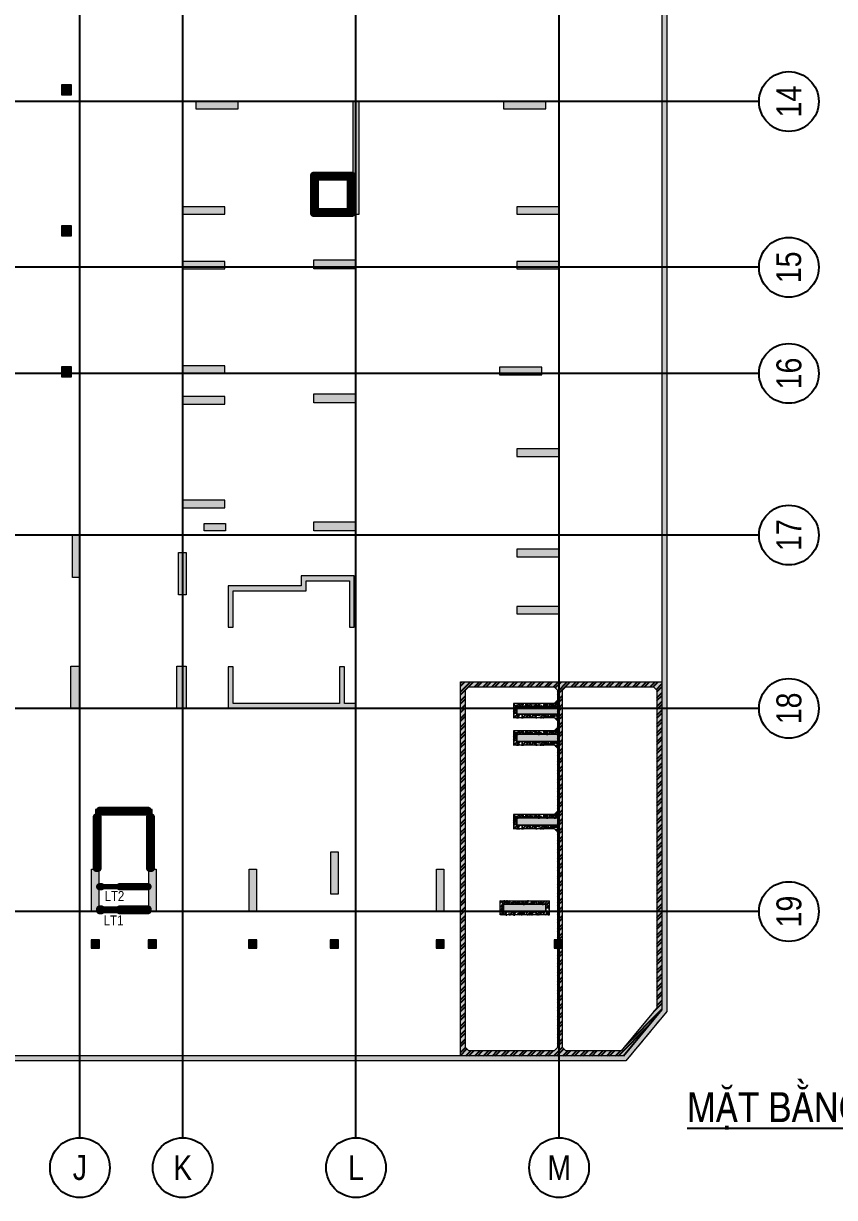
# Model space of a CAD drawing. Header units: millimetres. Extents: x -25197 to 555828, y -17247 to 174153.
# Drawn here: x 67250 to 116155, y -17247 to 53556 of the extents above; entities that cross this region are included whole.
import ezdxf
from ezdxf.enums import TextEntityAlignment as Align

# ---------------------------------------------------------------- set-up
doc = ezdxf.new("R2010")
doc.units = ezdxf.units.MM
doc.header["$LTSCALE"] = 250
doc.linetypes.add('CHG_XX_Cot_Ham 2$0$MB_Luoi truc$0$HTT Hidden 21', pattern=[3, 2, -1])
doc.linetypes.add('CHG_XX_Luoi truc$0$MB_Luoi truc$0$Center101', pattern=[13, 10, -1, 1, -1])
for name, color, linetype in [('CHG_XX_Cot_Ham 2$0$mb_cot tang 1-3$0$Concrete Line', 6, 'Continuous'), ('CHG_XX_Luoi truc$0$Grid', 34, 'Continuous'), ('CHG_XX_Luoi truc$0$Grid Line', 8, 'CHG_XX_Luoi truc$0$MB_Luoi truc$0$Center101'), ('MB Ham 2$0$Opening Text', 3, 'Continuous'), ('TEXT', 21, 'Continuous')]:
    doc.layers.add(name, color=color, linetype=linetype)
for name, color, linetype, lineweight, plot in [('CHG_XX_Cot_Ham 2$0$NS-Column-H2', 90, 'Continuous', 13, False), ('CHG_XX_Cot_Ham 2$0$NS-Column-H2 @ 1 VP1', 90, 'Continuous', 13, False), ('CHG_XX_Cot_Ham 2$0$NS-Column-H2 @ 1 VP2', 90, 'Continuous', 13, False), ('CHG_XX_Cot_Ham 2$0$NS-Column-H2 @ 1 VP3', 90, 'Continuous', 13, False), ('CHG_XX_Cot_Ham 2$0$NS-Column-H2 @ 1 VPModel', 90, 'Continuous', 13, False), ('CHG_XX_Cot_Ham 2$0$NS-Column-H2 @ 150', 90, 'Continuous', 13, False)]:
    doc.layers.add(name, color=color, linetype=linetype, lineweight=lineweight, plot=plot)
for name, color, linetype, lineweight in [('CHG_XX_Cot_Ham 2$0$NS-DuongBao', 3, 'Continuous', 18), ('CHG_XX_Cot_Ham 2$0$NS-Hatch', 8, 'Continuous', 25), ('CHG_XX_Cot_Ham 2$0$NS-Pier-H2', 150, 'Continuous', 13), ('CHG_XX_Cot_Ham 2$0$NS-Pier-H2 @ 1 VP1', 150, 'Continuous', 13), ('CHG_XX_Cot_Ham 2$0$NS-Pier-H2 @ 1 VP2', 150, 'Continuous', 13), ('CHG_XX_Cot_Ham 2$0$NS-Pier-H2 @ 1 VP3', 150, 'Continuous', 13), ('CHG_XX_Cot_Ham 2$0$NS-Pier-H2 @ 1 VPModel', 150, 'Continuous', 13), ('CHG_XX_Cot_Ham 2$0$NS-Pier-H2 @ 150', 150, 'Continuous', 13), ('CTHEP', 2, 'Continuous', 50), ('MB Ham 2$0$Wall Line', 4, 'Continuous', 70)]:
    doc.layers.add(name, color=color, linetype=linetype, lineweight=lineweight)
doc.styles.add('CHG_XX_Luoi truc$0$MB_Luoi truc$0$Grid A-F$0$VNI-HelveCB', font='VHELVCB_0.TTF')
doc.styles.add('TTP-HelCon', font='VHELVCN_0.TTF')
pattern_1 = [(50, (-2213769.43, 588216.8), (358.63009, -31.376067), [37.5, -412.5]), (355, (-2213769.43, 588216.8), (-69.375667, 376.096067), [30, -330]), (100.451444, (-2213739.55, 588214.2), (289.254423, 344.719995), [31.870096, -350.571056]), (46.1842, (-2213769.43, 588316.8), (533.620665, -82.75964), [56.25, -618.75]), (96.635635, (-2213724.97, 588309.9), (467.33097, 487.0593), [47.80517, -525.85688]), (351.184164, (-2213769.43, 588316.8), (467.33097, 487.0593), [45, -495]), (21, (-2213719.43, 588291.8), (298.453526, -201.309445), [37.5, -412.5]), (326, (-2213719.43, 588291.8), (121.657666, 362.57502), [30, -330]), (71.451445, (-2213694.56, 588275.03), (420.11119, 161.265576), [31.870095, -350.571056]), (37.5, (-2213769.43, 588216.81), (6.079928, 166.446927), [0, -326, 0, -335, 0, -331.25]), (7.5, (-2213769.43, 588216.81), (131.534769, 197.205856), [0, -191, 0, -318.5, 0, -126.25]), (327.5, (-2213880.93, 588216.81), (266.911218, -11.277436), [0, -125, 0, -390, 0, -517.5]), (317.5, (-2213930.93, 588216.8), (291.593085, 50.052491), [0, -162.5, 0, -259, 0, -367.5])]
pattern_2 = [(45, (-2213769.43, 588216.8), (-265.16504, 265.16504), []), (45, (-2213592.66, 588216.8), (-265.16504, 265.16504), [])]

# ---------------------------------------------------------------- blocks, each defined once
blk = doc.blocks.new('*U2317')
at = {"layer": 'CHG_XX_Cot_Ham 2$0$NS-Column-H2 @ 1 VP1'}
h = blk.add_hatch(color=256, dxfattribs=at)
h.dxf.hatch_style = 1
h.paths.add_polyline_path([(-300, -300), (-300, 300), (300, 300), (300, -300)])
at = {"layer": 'CHG_XX_Cot_Ham 2$0$NS-Column-H2 @ 1 VP2'}
h = blk.add_hatch(color=256, dxfattribs=at)
h.dxf.hatch_style = 1
h.paths.add_polyline_path([(-300, -300), (-300, 300), (300, 300), (300, -300)])
at = {"layer": 'CHG_XX_Cot_Ham 2$0$NS-Column-H2 @ 1 VP3'}
h = blk.add_hatch(color=256, dxfattribs=at)
h.dxf.hatch_style = 1
h.paths.add_polyline_path([(-300, -300), (-300, 300), (300, 300), (300, -300)])
at = {"layer": 'CHG_XX_Cot_Ham 2$0$NS-Column-H2 @ 1 VPModel'}
h = blk.add_hatch(color=256, dxfattribs=at)
h.dxf.hatch_style = 1
h.paths.add_polyline_path([(-300, -300), (-300, 300), (300, 300), (300, -300)])
at = {"layer": 'CHG_XX_Cot_Ham 2$0$NS-Column-H2 @ 150'}
h = blk.add_hatch(color=256, dxfattribs=at)
h.dxf.hatch_style = 1
h.paths.add_polyline_path([(-300, -300), (-300, 300), (300, 300), (300, -300)])
blk = doc.blocks.new('CHG_XX_Cot_Ham 2$0$HoBoi_C600x600')
at = {"layer": 'CHG_XX_Cot_Ham 2$0$NS-Column-H2'}
blk.add_lwpolyline([(300, -300), (300, 300), (-300, 300), (-300, -300)], close=True, dxfattribs=at)
blk.add_blockref('*U2317', (0, 0), dxfattribs=at)
blk = doc.blocks.new('*U2316')
at = {"layer": 'CHG_XX_Cot_Ham 2$0$NS-Pier-H2 @ 1 VP1'}
h = blk.add_hatch(color=256, dxfattribs=at)
h.dxf.hatch_style = 1
h.paths.add_polyline_path([(450, 0), (0, 0), (0, -2550), (450, -2550)])
at = {"layer": 'CHG_XX_Cot_Ham 2$0$NS-Pier-H2 @ 1 VP2'}
h = blk.add_hatch(color=256, dxfattribs=at)
h.dxf.hatch_style = 1
h.paths.add_polyline_path([(450, 0), (0, 0), (0, -2550), (450, -2550)])
at = {"layer": 'CHG_XX_Cot_Ham 2$0$NS-Pier-H2 @ 1 VP3'}
h = blk.add_hatch(color=256, dxfattribs=at)
h.dxf.hatch_style = 1
h.paths.add_polyline_path([(450, 0), (0, 0), (0, -2550), (450, -2550)])
at = {"layer": 'CHG_XX_Cot_Ham 2$0$NS-Pier-H2 @ 1 VPModel'}
h = blk.add_hatch(color=256, dxfattribs=at)
h.dxf.hatch_style = 1
h.paths.add_polyline_path([(450, 0), (0, 0), (0, -2550), (450, -2550)])
at = {"layer": 'CHG_XX_Cot_Ham 2$0$NS-Pier-H2 @ 150'}
h = blk.add_hatch(color=256, dxfattribs=at)
h.dxf.hatch_style = 1
h.paths.add_polyline_path([(450, 0), (0, 0), (0, -2550), (450, -2550)])
blk = doc.blocks.new('CHG_XX_Cot_Ham 2$0$Block A_C450x2250')
at = {"layer": 'CHG_XX_Cot_Ham 2$0$NS-Pier-H2'}
blk.add_lwpolyline([(450, -2550), (0, -2550), (0, 0), (450, 0)], close=True, dxfattribs=at)
blk.add_blockref('*U2316', (0, 0), dxfattribs=at)
blk = doc.blocks.new('CHG_XX_Cot_Ham 2$0$300x6800')
at = {"layer": 'CHG_XX_Cot_Ham 2$0$NS-Pier-H2'}
h = blk.add_hatch(color=256, dxfattribs=at)
h.dxf.hatch_style = 1
h.paths.add_polyline_path([(300, 0), (-100, 0), (-100, -6800), (300, -6800)])
blk.add_lwpolyline([(300, 0), (-100, 0), (-100, -6800), (300, -6800)], close=True, dxfattribs=at)
blk = doc.blocks.new('*U2318')
at = {"layer": 'CHG_XX_Cot_Ham 2$0$NS-Column-H2 @ 1 VP1'}
h = blk.add_hatch(color=256, dxfattribs=at)
h.dxf.hatch_style = 1
h.paths.add_polyline_path([(-250, -250), (-250, 250), (250, 250), (250, -250)])
at = {"layer": 'CHG_XX_Cot_Ham 2$0$NS-Column-H2 @ 1 VP2'}
h = blk.add_hatch(color=256, dxfattribs=at)
h.dxf.hatch_style = 1
h.paths.add_polyline_path([(-250, -250), (-250, 250), (250, 250), (250, -250)])
at = {"layer": 'CHG_XX_Cot_Ham 2$0$NS-Column-H2 @ 1 VP3'}
h = blk.add_hatch(color=256, dxfattribs=at)
h.dxf.hatch_style = 1
h.paths.add_polyline_path([(-250, -250), (-250, 250), (250, 250), (250, -250)])
at = {"layer": 'CHG_XX_Cot_Ham 2$0$NS-Column-H2 @ 1 VPModel'}
h = blk.add_hatch(color=256, dxfattribs=at)
h.dxf.hatch_style = 1
h.paths.add_polyline_path([(-250, -250), (-250, 250), (250, 250), (250, -250)])
at = {"layer": 'CHG_XX_Cot_Ham 2$0$NS-Column-H2 @ 150'}
h = blk.add_hatch(color=256, dxfattribs=at)
h.dxf.hatch_style = 1
h.paths.add_polyline_path([(-250, -250), (-250, 250), (250, 250), (250, -250)])
blk = doc.blocks.new('CHG_XX_Cot_Ham 2$0$500x500')
at = {"layer": 'CHG_XX_Cot_Ham 2$0$NS-Column-H2'}
blk.add_lwpolyline([(250, -250), (250, 250), (-250, 250), (-250, -250)], close=True, dxfattribs=at)
blk.add_blockref('*U2318', (0, 0), dxfattribs=at)
blk = doc.blocks.new('*U2319')
at = {"layer": 'CHG_XX_Cot_Ham 2$0$NS-Pier-H2 @ 1 VP1'}
h = blk.add_hatch(color=256, dxfattribs=at)
h.dxf.hatch_style = 1
h.paths.add_polyline_path([(550, 0), (0, 0), (0, -2550), (550, -2550)])
at = {"layer": 'CHG_XX_Cot_Ham 2$0$NS-Pier-H2 @ 1 VP2'}
h = blk.add_hatch(color=256, dxfattribs=at)
h.dxf.hatch_style = 1
h.paths.add_polyline_path([(550, 0), (0, 0), (0, -2550), (550, -2550)])
at = {"layer": 'CHG_XX_Cot_Ham 2$0$NS-Pier-H2 @ 1 VP3'}
h = blk.add_hatch(color=256, dxfattribs=at)
h.dxf.hatch_style = 1
h.paths.add_polyline_path([(550, 0), (0, 0), (0, -2550), (550, -2550)])
at = {"layer": 'CHG_XX_Cot_Ham 2$0$NS-Pier-H2 @ 1 VPModel'}
h = blk.add_hatch(color=256, dxfattribs=at)
h.dxf.hatch_style = 1
h.paths.add_polyline_path([(550, 0), (0, 0), (0, -2550), (550, -2550)])
at = {"layer": 'CHG_XX_Cot_Ham 2$0$NS-Pier-H2 @ 150'}
h = blk.add_hatch(color=256, dxfattribs=at)
h.dxf.hatch_style = 1
h.paths.add_polyline_path([(550, 0), (0, 0), (0, -2550), (550, -2550)])
blk = doc.blocks.new('CHG_XX_Cot_Ham 2$0$550x2550')
at = {"layer": 'CHG_XX_Cot_Ham 2$0$NS-Pier-H2'}
blk.add_lwpolyline([(550, -2550), (0, -2550), (0, 0), (550, 0)], close=True, dxfattribs=at)
blk.add_blockref('*U2319', (0, 0), dxfattribs=at)
blk = doc.blocks.new('*U2169')
at = {"layer": 'CHG_XX_Luoi truc$0$Grid', "lineweight": -2}
blk.add_line((0, -3), (0, 0), dxfattribs=at)
blk.add_circle((0, -9), 6, dxfattribs=at)
at = {"layer": 'CHG_XX_Luoi truc$0$Grid Line'}
blk.add_line((0, 0), (0, 608), dxfattribs=at)
at = {"layer": 'CHG_XX_Luoi truc$0$Grid', "lineweight": -2, "style": 'CHG_XX_Luoi truc$0$MB_Luoi truc$0$Grid A-F$0$VNI-HelveCB'}
for tag, p in [('GRIDSUB', (0, 617)), ('GRID', (0, -9))]:
    blk.add_attdef(tag, text='', height=5, dxfattribs=at).set_placement(p, align=Align.MIDDLE)
blk = doc.blocks.new('*U2171')
at = {"layer": 'CHG_XX_Luoi truc$0$Grid', "lineweight": -2}
blk.add_line((0, -3), (0, 0), dxfattribs=at)
blk.add_circle((0, -9), 6, dxfattribs=at)
at = {"layer": 'CHG_XX_Luoi truc$0$Grid Line'}
blk.add_line((0, 0), (0, 438), dxfattribs=at)
at = {"layer": 'CHG_XX_Luoi truc$0$Grid', "lineweight": -2, "style": 'CHG_XX_Luoi truc$0$MB_Luoi truc$0$Grid A-F$0$VNI-HelveCB'}
for tag, p in [('GRIDSUB', (0, 447)), ('GRID', (0, -9))]:
    blk.add_attdef(tag, text='', height=5, dxfattribs=at).set_placement(p, align=Align.MIDDLE)
blk = doc.blocks.new('CHG_XX_Luoi truc')
at = {"layer": 'CHG_XX_Luoi truc$0$Grid'}
ref = blk.add_blockref('*U2169', (70650, -12747), dxfattribs=dict(at, xscale=300, yscale=300, zscale=300))
ref.add_attrib('GRID', 'J', dxfattribs={"lineweight": -2, "height": 1500, "style": 'CHG_XX_Luoi truc$0$MB_Luoi truc$0$Grid A-F$0$VNI-HelveCB'}).set_placement((70650, -15447), align=Align.MIDDLE)
ref = blk.add_blockref('*U2169', (76850, -12747), dxfattribs=dict(at, xscale=300, yscale=300, zscale=300))
ref.add_attrib('GRID', 'K', dxfattribs={"lineweight": -2, "height": 1500, "style": 'CHG_XX_Luoi truc$0$MB_Luoi truc$0$Grid A-F$0$VNI-HelveCB'}).set_placement((76850, -15447), align=Align.MIDDLE)
ref = blk.add_blockref('*U2169', (87300, -12747), dxfattribs=dict(at, xscale=300, yscale=300, zscale=300))
ref.add_attrib('GRID', 'L', dxfattribs={"lineweight": -2, "height": 1500, "style": 'CHG_XX_Luoi truc$0$MB_Luoi truc$0$Grid A-F$0$VNI-HelveCB'}).set_placement((87300, -15447), align=Align.MIDDLE)
ref = blk.add_blockref('*U2169', (99550, -12747), dxfattribs=dict(at, xscale=300, yscale=300, zscale=300))
ref.add_attrib('GRID', 'M', dxfattribs={"lineweight": -2, "height": 1500, "style": 'CHG_XX_Luoi truc$0$MB_Luoi truc$0$Grid A-F$0$VNI-HelveCB'}).set_placement((99550, -15447), align=Align.MIDDLE)
ref = blk.add_blockref('*U2171', (110703, 48850), dxfattribs=dict(at, xscale=300.0000000000013, yscale=300.0000000000013, zscale=300.0000000000013, rotation=90))
ref.add_attrib('GRID', '14', dxfattribs={"lineweight": -2, "height": 1500, "rotation": 90, "style": 'CHG_XX_Luoi truc$0$MB_Luoi truc$0$Grid A-F$0$VNI-HelveCB'}).set_placement((113403, 48850), align=Align.MIDDLE)
ref = blk.add_blockref('*U2171', (110703, 38850), dxfattribs=dict(at, xscale=300.0000000000013, yscale=300.0000000000013, zscale=300.0000000000013, rotation=90))
ref.add_attrib('GRID', '15', dxfattribs={"lineweight": -2, "height": 1500, "rotation": 90, "style": 'CHG_XX_Luoi truc$0$MB_Luoi truc$0$Grid A-F$0$VNI-HelveCB'}).set_placement((113403, 38850), align=Align.MIDDLE)
ref = blk.add_blockref('*U2171', (110703, 32450), dxfattribs=dict(at, xscale=300.0000000000013, yscale=300.0000000000013, zscale=300.0000000000013, rotation=90))
ref.add_attrib('GRID', '16', dxfattribs={"lineweight": -2, "height": 1500, "rotation": 90, "style": 'CHG_XX_Luoi truc$0$MB_Luoi truc$0$Grid A-F$0$VNI-HelveCB'}).set_placement((113403, 32450), align=Align.MIDDLE)
ref = blk.add_blockref('*U2171', (110703, 22700), dxfattribs=dict(at, xscale=300.0000000000013, yscale=300.0000000000013, zscale=300.0000000000013, rotation=90))
ref.add_attrib('GRID', '17', dxfattribs={"lineweight": -2, "height": 1500, "rotation": 90, "style": 'CHG_XX_Luoi truc$0$MB_Luoi truc$0$Grid A-F$0$VNI-HelveCB'}).set_placement((113403, 22700), align=Align.MIDDLE)
ref = blk.add_blockref('*U2171', (110703, 12250), dxfattribs=dict(at, xscale=300.0000000000013, yscale=300.0000000000013, zscale=300.0000000000013, rotation=90))
ref.add_attrib('GRID', '18', dxfattribs={"lineweight": -2, "height": 1500, "rotation": 90, "style": 'CHG_XX_Luoi truc$0$MB_Luoi truc$0$Grid A-F$0$VNI-HelveCB'}).set_placement((113403, 12250), align=Align.MIDDLE)
ref = blk.add_blockref('*U2171', (110703, 0), dxfattribs=dict(at, xscale=300.0000000000013, yscale=300.0000000000013, zscale=300.0000000000013, rotation=90))
ref.add_attrib('GRID', '19', dxfattribs={"lineweight": -2, "height": 1500, "rotation": 90, "style": 'CHG_XX_Luoi truc$0$MB_Luoi truc$0$Grid A-F$0$VNI-HelveCB'}).set_placement((113403, 0), align=Align.MIDDLE)
blk = doc.blocks.new('*U2322')
at = {"layer": 'CHG_XX_Cot_Ham 2$0$NS-Pier-H2 @ 1 VP1'}
h = blk.add_hatch(color=256, dxfattribs=at)
h.dxf.hatch_style = 1
h.paths.add_polyline_path([(78150, 23400), (78150, 22950), (79425, 22950), (79425, 23400)])
at = {"layer": 'CHG_XX_Cot_Ham 2$0$NS-Pier-H2 @ 1 VP2'}
h = blk.add_hatch(color=256, dxfattribs=at)
h.dxf.hatch_style = 1
h.paths.add_polyline_path([(78150, 23400), (78150, 22950), (79425, 22950), (79425, 23400)])
at = {"layer": 'CHG_XX_Cot_Ham 2$0$NS-Pier-H2 @ 1 VP3'}
h = blk.add_hatch(color=256, dxfattribs=at)
h.dxf.hatch_style = 1
h.paths.add_polyline_path([(78150, 23400), (78150, 22950), (79425, 22950), (79425, 23400)])
at = {"layer": 'CHG_XX_Cot_Ham 2$0$NS-Pier-H2 @ 1 VPModel'}
h = blk.add_hatch(color=256, dxfattribs=at)
h.dxf.hatch_style = 1
h.paths.add_polyline_path([(78150, 23400), (78150, 22950), (79425, 22950), (79425, 23400)])
at = {"layer": 'CHG_XX_Cot_Ham 2$0$NS-Pier-H2 @ 150'}
h = blk.add_hatch(color=256, dxfattribs=at)
h.dxf.hatch_style = 1
h.paths.add_polyline_path([(78150, 23400), (78150, 22950), (79425, 22950), (79425, 23400)])
blk = doc.blocks.new('CHG_XX_Cot_Ham 2')
at = {"layer": 'CHG_XX_Cot_Ham 2$0$NS-Column-H2'}
h = blk.add_hatch(color=256, dxfattribs=at)
h.dxf.hatch_style = 1
h.paths.add_polyline_path([(71600, 5750), (71800, 5750), (71800, 6150), (71600, 6150)])
h = blk.add_hatch(color=256, dxfattribs=at)
h.dxf.hatch_style = 1
h.paths.add_polyline_path([(74800, 5750), (75000, 5750), (75000, 6150), (74800, 6150)])
at = {"layer": 'CHG_XX_Cot_Ham 2$0$NS-Hatch'}
h = blk.add_hatch(dxfattribs=at)
h.set_pattern_fill('ANSI32', color=256, scale=1000, style=0)
h.set_pattern_definition([(45, (-2213769.43, 588216.8), (-265.165043, 265.165043), []), (45, (-2213592.66, 588216.8), (-265.165043, 265.165043), [])])
h.paths.add_polyline_path([(99450, -8200), (99250, -8400), (94099.8, -8400), (93899.8, -8200), (93899.8, 13349.8), (94100, 13550), (96700, 13550), (99250, 13550), (99450, 13350)], flags=16)
h.paths.add_polyline_path([(93599.8, 13850), (97000, 13850), (99550, 13850), (105750, 13850), (105750, -5913.6), (103434.7, -8700), (93599.8, -8700)])
h.paths.add_polyline_path([(99950, 13550), (105250, 13550), (105450, 13350), (105450, -5805.3), (103294, -8400), (99950, -8400), (99750, -8200), (99750, 13350)])
h = blk.add_hatch(dxfattribs=at)
h.set_pattern_fill('AR-CONC', color=256, scale=50)
h.set_pattern_definition([(50, (0, 0), (358.6301, -31.3761), [37.5, -412.5]), (355, (0, 0), (-69.3757, 376.0961), [30, -330]), (100.45144, (29.9, -2.6), (289.2544, 344.72), [31.8701, -350.571]), (46.1842, (0, 100), (533.6207, -82.7596), [56.25, -618.75]), (96.63564, (44.47, 93.1), (467.331, 487.0593), [47.8052, -525.857]), (351.18416, (0, 100), (467.331, 487.0593), [45, -495]), (21, (50, 75), (298.4535, -201.30945), [37.5, -412.5]), (326, (50, 75), (121.6577, 362.575), [30, -330]), (71.45144, (74.87, 58.22), (420.1112, 161.2656), [31.8701, -350.571]), (37.5, (0, 0), (6.07993, 166.44693), [0, -326, 0, -335, 0, -331.25]), (7.5, (0, 0), (131.53477, 197.20586), [0, -191, 0, -318.5, 0, -126.25]), (327.5, (-111.5, 0), (266.91122, -11.27744), [0, -125, 0, -390, 0, -517.5]), (317.5, (-161.5, 0), (291.5931, 50.0525), [0, -162.5, 0, -259, 0, -367.5])])
h.paths.add_polyline_path([(99450, -8200), (99250, -8400), (94099.8, -8400), (93899.8, -8200), (93899.8, 13349.8), (94100, 13550), (96700, 13550), (99250, 13550), (99450, 13350)], flags=16)
h.paths.add_polyline_path([(93599.8, 13850), (97000, 13850), (99550, 13850), (105750, 13850), (105750, -5913.6), (103434.7, -8700), (93599.8, -8700)])
h.paths.add_polyline_path([(99950, 13550), (105250, 13550), (105450, 13350), (105450, -5805.3), (103294, -8400), (99950, -8400), (99750, -8200), (99750, 13350)])
h = blk.add_hatch(dxfattribs=at)
h.set_pattern_fill('AR-CONC', color=256, scale=50)
h.set_pattern_definition(pattern_1)
h.paths.add_polyline_path([(99450, 12750), (99250, 12550), (96800, 12550), (96800, 11700), (99250, 11700), (99450, 11500), (99450, 11900), (97000, 11900), (97000, 12350), (99450, 12350)])
h = blk.add_hatch(dxfattribs=at)
h.set_pattern_fill('ANSI32', color=256, scale=1000, style=0)
h.set_pattern_definition(pattern_2)
h.paths.add_polyline_path([(99450, 12750), (99250, 12550), (96800, 12550), (96800, 11700), (99250, 11700), (99450, 11500), (99450, 11900), (97000, 11900), (97000, 12350), (99450, 12350)])
h = blk.add_hatch(dxfattribs=at)
h.set_pattern_fill('AR-CONC', color=256, scale=50)
h.set_pattern_definition([(50, (-2213769.43, 586566.8), (358.63009, -31.376067), [37.5, -412.5]), (355, (-2213769.43, 586566.8), (-69.375667, 376.096067), [30, -330]), (100.451444, (-2213739.55, 586564.2), (289.254423, 344.719995), [31.870096, -350.571056]), (46.1842, (-2213769.43, 586666.8), (533.620665, -82.75964), [56.25, -618.75]), (96.635635, (-2213724.97, 586659.9), (467.33097, 487.0593), [47.80517, -525.85688]), (351.184164, (-2213769.43, 586666.8), (467.33097, 487.0593), [45, -495]), (21, (-2213719.43, 586641.8), (298.453526, -201.309445), [37.5, -412.5]), (326, (-2213719.43, 586641.8), (121.657666, 362.57502), [30, -330]), (71.451445, (-2213694.56, 586625.03), (420.11119, 161.265576), [31.870095, -350.571056]), (37.5, (-2213769.43, 586566.81), (6.079928, 166.446927), [0, -326, 0, -335, 0, -331.25]), (7.5, (-2213769.43, 586566.81), (131.534769, 197.205856), [0, -191, 0, -318.5, 0, -126.25]), (327.5, (-2213880.93, 586566.81), (266.911218, -11.277436), [0, -125, 0, -390, 0, -517.5]), (317.5, (-2213930.93, 586566.8), (291.593085, 50.052491), [0, -162.5, 0, -259, 0, -367.5])])
h.paths.add_polyline_path([(99450, 11100), (99250, 10900), (96800, 10900), (96800, 10050), (99250, 10050), (99450, 9850), (99450, 10250), (97000, 10250), (97000, 10700), (99450, 10700)])
h = blk.add_hatch(dxfattribs=at)
h.set_pattern_fill('ANSI32', color=256, scale=1000, style=0)
h.set_pattern_definition([(45, (-2213769.43, 586566.8), (-265.16504, 265.16504), []), (45, (-2213592.66, 586566.8), (-265.16504, 265.16504), [])])
h.paths.add_polyline_path([(99450, 11100), (99250, 10900), (96800, 10900), (96800, 10050), (99250, 10050), (99450, 9850), (99450, 10250), (97000, 10250), (97000, 10700), (99450, 10700)])
h = blk.add_hatch(dxfattribs=at)
h.set_pattern_fill('AR-CONC', color=256, scale=50)
h.set_pattern_definition([(50, (-2213769.43, 581516.8), (358.63009, -31.376067), [37.5, -412.5]), (355, (-2213769.43, 581516.8), (-69.375667, 376.096067), [30, -330]), (100.451444, (-2213739.55, 581514.2), (289.254423, 344.719995), [31.870096, -350.571056]), (46.1842, (-2213769.43, 581616.8), (533.620665, -82.75964), [56.25, -618.75]), (96.635635, (-2213724.97, 581609.9), (467.33097, 487.0593), [47.80517, -525.85688]), (351.184164, (-2213769.43, 581616.8), (467.33097, 487.0593), [45, -495]), (21, (-2213719.43, 581591.8), (298.453526, -201.309445), [37.5, -412.5]), (326, (-2213719.43, 581591.8), (121.657666, 362.57502), [30, -330]), (71.451445, (-2213694.56, 581575.03), (420.11119, 161.265576), [31.870095, -350.571056]), (37.5, (-2213769.43, 581516.81), (6.079928, 166.446927), [0, -326, 0, -335, 0, -331.25]), (7.5, (-2213769.43, 581516.81), (131.534769, 197.205856), [0, -191, 0, -318.5, 0, -126.25]), (327.5, (-2213880.93, 581516.81), (266.911218, -11.277436), [0, -125, 0, -390, 0, -517.5]), (317.5, (-2213930.93, 581516.8), (291.593085, 50.052491), [0, -162.5, 0, -259, 0, -367.5])])
h.paths.add_polyline_path([(99450, 6050), (99250, 5850), (96800, 5850), (96800, 5000), (99250, 5000), (99450, 4800), (99450, 5200), (97000, 5200), (97000, 5650), (99450, 5650)])
h = blk.add_hatch(dxfattribs=at)
h.set_pattern_fill('ANSI32', color=256, scale=1000, style=0)
h.set_pattern_definition([(45, (-2213769.43, 581516.8), (-265.16504, 265.16504), []), (45, (-2213592.66, 581516.8), (-265.16504, 265.16504), [])])
h.paths.add_polyline_path([(99450, 6050), (99250, 5850), (96800, 5850), (96800, 5000), (99250, 5000), (99450, 4800), (99450, 5200), (97000, 5200), (97000, 5650), (99450, 5650)])
h = blk.add_hatch(dxfattribs=at)
h.set_pattern_fill('AR-CONC', color=256, scale=50)
h.set_pattern_definition(pattern_1)
h.paths.add_polyline_path([(98950, 650), (96000, 650), (96000, -200), (98950, -200)])
h.paths.add_polyline_path([(98750, 450), (98750, 0), (96200, 0), (96200, 450)], flags=16)
h = blk.add_hatch(dxfattribs=at)
h.set_pattern_fill('ANSI32', color=256, scale=1000, style=0)
h.set_pattern_definition(pattern_2)
h.paths.add_polyline_path([(98950, 650), (96000, 650), (96000, -200), (98950, -200)])
h.paths.add_polyline_path([(98750, 450), (98750, 0), (96200, 0), (96200, 450)], flags=16)
at = {"layer": 'CHG_XX_Cot_Ham 2$0$NS-Pier-H2'}
h = blk.add_hatch(color=256, dxfattribs=at)
h.dxf.hatch_style = 1
h.paths.add_polyline_path([(99639.2, 163400), (-10900, 163400), (-10900, 85450), (-300, 85450), (-300, 84050), (32350, 84050), (32350, -9000), (103575.5, -9000), (106050, -6022), (106050, 158254.3)])
h.paths.add_polyline_path([(99533.7, 163100), (105750, 158110.4), (105750, 90450), (105650, 90450), (105750, 90450), (105750, 13850), (105750, 13722.3), (105750, -5913.6), (103434.7, -8700), (93599.8, -8700), (93299.8, -8700), (32650, -8700), (32650, 84350), (0, 84350), (0, 85750), (-10600, 85750), (-10600, 163100), (93600, 163100)], flags=16)
h = blk.add_hatch(color=256, dxfattribs=at)
h.dxf.hatch_style = 1
h.paths.add_polyline_path([(84300, 19950), (86900, 19950), (86900, 17150), (87200, 17150), (87200, 20250), (84000, 20250), (84000, 19650), (79600, 19650), (79600, 17150), (79900, 17150), (79900, 19350), (84300, 19350)])
h = blk.add_hatch(color=256, dxfattribs=at)
h.dxf.hatch_style = 1
h.paths.add_polyline_path([(87300, 12550), (86600, 12550), (86600, 14750), (86300, 14750), (86300, 12550), (79900, 12550), (79900, 14750), (79600, 14750), (79600, 12250), (87300, 12250)])
at = {"layer": 'CHG_XX_Cot_Ham 2$0$NS-Column-H2'}
for points in [[(71600, 5750), (71800, 5750), (71800, 6150), (71600, 6150)], [(74800, 5750), (75000, 5750), (75000, 6150), (74800, 6150)]]:
    blk.add_lwpolyline(points, close=True, dxfattribs=at)
at = {"layer": 'CHG_XX_Cot_Ham 2$0$NS-DuongBao'}
for points in [[(93599.8, 13850), (97000, 13850), (97000, 13850), (99550, 13850), (99550, 13850), (105750, 13850), (105750, -5913.6), (103434.7, -8700), (93599.8, -8700), (93599.8, 13850)], [(99450, -8200), (99250, -8400), (94099.8, -8400), (93899.8, -8200), (93899.8, 13349.8), (94100, 13550), (96700, 13550), (96700, 13550), (99250, 13550), (99450, 13350), (99450, -8200)], [(105450, 13350), (105450, -5805.3), (103294, -8400), (99950, -8400), (99750, -8200), (99750, 13350), (99950, 13550), (105250, 13550), (105450, 13350)], [(99450, 12750), (99250, 12550), (96800, 12550), (96800, 11700), (99250, 11700), (99450, 11500)], [(99450, 11100), (99250, 10900), (96800, 10900), (96800, 10050), (99250, 10050), (99450, 9850)], [(99450, 6050), (99250, 5850), (96800, 5850), (96800, 5000), (99250, 5000), (99450, 4800)]]:
    blk.add_lwpolyline(points, dxfattribs=at)
blk.add_lwpolyline([(96000, 650), (98950, 650), (98950, -200), (96000, -200)], close=True, dxfattribs=at)
at = {"layer": 'CHG_XX_Cot_Ham 2$0$NS-Hatch'}
blk.add_line((103434.7, -8700), (105750, -5913.6), dxfattribs=at)
at = {"layer": 'CHG_XX_Cot_Ham 2$0$NS-Pier-H2'}
for p, q in [((106050, 158254.3), (106050, -6022)), ((105750, 90450), (105750, 13850)), ((99550, 13850), (99550, 13850)), ((105650, 13850), (105750, 13850)), ((106050, -6022), (103575.5, -9000)), ((103575.5, -9000), (32350, -9000)), ((93599.8, -8700), (32650, -8700))]:
    blk.add_line(p, q, dxfattribs=at)
at = {"layer": 'CHG_XX_Cot_Ham 2$0$NS-Pier-H2', "linetype": 'CHG_XX_Cot_Ham 2$0$MB_Luoi truc$0$HTT Hidden 21'}
blk.add_lwpolyline([(99639.2, 163400), (106050, 158254.3), (106050, -6022), (103575.5, -9000), (32350, -9000), (32350, 84050), (-300, 84050), (-300, 85450), (-10900, 85450), (-10900, 163400)], close=True, dxfattribs=at)
at = {"layer": 'CHG_XX_Cot_Ham 2$0$NS-Pier-H2'}
for points in [[(79425, 23400), (79425, 22950), (78150, 22950), (78150, 23400)], [(97000, 12350), (99450, 12350), (99450, 11900), (97000, 11900)], [(97000, 10700), (99450, 10700), (99450, 10250), (97000, 10250)], [(97000, 5650), (99450, 5650), (99450, 5200), (97000, 5200)], [(96200, 450), (98750, 450), (98750, 0), (96200, 0)]]:
    blk.add_lwpolyline(points, close=True, dxfattribs=at)
for points in [[(87200, 17150), (87200, 20250), (84000, 20250), (84000, 19650), (79600, 19650), (79600, 17150), (79900, 17150), (79900, 19350), (84300, 19350), (84300, 19950), (86900, 19950), (86900, 17150), (87200, 17150)], [(79600, 14750), (79600, 12250), (87300, 12250), (87300, 12550), (86600, 12550), (86600, 14750), (86300, 14750), (86300, 12550), (79900, 12550), (79900, 14750), (79600, 14750)], [(99450, 11500), (99450, 11100)], [(99450, 9850), (99450, 6050)], [(99450, 4800), (99450, -8100)]]:
    blk.add_lwpolyline(points, dxfattribs=at)
at = {"layer": 'CHG_XX_Cot_Ham 2$0$mb_cot tang 1-3$0$Concrete Line'}
blk.add_blockref('CHG_XX_Cot_Ham 2$0$300x6800', (87200, 48850), dxfattribs=at)
at = {"layer": 'CHG_XX_Cot_Ham 2$0$NS-Column-H2'}
for name, p in [('CHG_XX_Cot_Ham 2$0$HoBoi_C600x600', (69850, 49550)), ('CHG_XX_Cot_Ham 2$0$HoBoi_C600x600', (69850, 41050)), ('CHG_XX_Cot_Ham 2$0$HoBoi_C600x600', (69850, 32550)), ('CHG_XX_Cot_Ham 2$0$500x500', (71575, -1950)), ('CHG_XX_Cot_Ham 2$0$500x500', (75025, -1950)), ('CHG_XX_Cot_Ham 2$0$500x500', (81075, -1950)), ('CHG_XX_Cot_Ham 2$0$500x500', (86000, -1950)), ('CHG_XX_Cot_Ham 2$0$500x500', (92375, -1950)), ('CHG_XX_Cot_Ham 2$0$500x500', (99500, -1950))]:
    blk.add_blockref(name, p, dxfattribs=at)
at = {"layer": 'CHG_XX_Cot_Ham 2$0$NS-Pier-H2'}
for name, p in [('CHG_XX_Luoi truc', (0, 0)), ('*U2322', (0, 0)), ('CHG_XX_Cot_Ham 2$0$Block A_C450x2250', (70200, 22700)), ('CHG_XX_Cot_Ham 2$0$Block A_C450x2250', (76600, 21650)), ('CHG_XX_Cot_Ham 2$0$Block A_C450x2250', (85775, 3600)), ('CHG_XX_Cot_Ham 2$0$Block A_C450x2250', (71350, 2550)), ('CHG_XX_Cot_Ham 2$0$Block A_C450x2250', (74800, 2550)), ('CHG_XX_Cot_Ham 2$0$Block A_C450x2250', (80850, 2550)), ('CHG_XX_Cot_Ham 2$0$Block A_C450x2250', (92150, 2550))]:
    blk.add_blockref(name, p, dxfattribs=at)
at = {"layer": 'CHG_XX_Cot_Ham 2$0$NS-Pier-H2', "xscale": -1, "rotation": 90}
for p in [(77650, 48850), (96200, 48850), (76850, 42500), (97000, 42500), (76850, 39200), (97000, 39200), (76850, 32900), (95950, 32825), (76850, 31050), (97000, 27900), (76850, 24800), (97000, 21850), (97000, 18400), (97000, 12350), (97000, 10700), (97000, 5650), (96200, 450)]:
    blk.add_blockref('CHG_XX_Cot_Ham 2$0$Block A_C450x2250', p, dxfattribs=at)
at = {"layer": 'Defpoints', "rotation": 90}
for p in [(84750, 38750), (84750, 30675), (84750, 22950)]:
    blk.add_blockref('CHG_XX_Cot_Ham 2$0$550x2550', p, dxfattribs=at)
at = {"layer": 'Defpoints'}
for p in [(70100, 14800), (76500, 14800)]:
    blk.add_blockref('CHG_XX_Cot_Ham 2$0$550x2550', p, dxfattribs=at)
blk = doc.blocks.new('*U36')
at = {"layer": 'MB Ham 2$0$Wall Line'}
blk.add_lwpolyline([(0, -200), (0, 0), (-100, 0), (-100, -200)], close=True, dxfattribs=at)
blk = doc.blocks.new('*U37')
at = {"layer": 'MB Ham 2$0$Wall Line'}
blk.add_lwpolyline([(0, -1800), (0, 0), (-100, 0), (-100, -1800)], close=True, dxfattribs=at)
blk = doc.blocks.new('*U43')
at = {"layer": 'MB Ham 2$0$Wall Line'}
blk.add_lwpolyline([(3200, 0), (0, 0), (0, -200), (3200, -200)], close=True, dxfattribs=at)
blk = doc.blocks.new('*U32')
at = {"layer": 'MB Ham 2$0$Wall Line'}
blk.add_lwpolyline([(0, -200), (0, 0), (-200, 0), (-200, -200)], close=True, dxfattribs=at)
blk = doc.blocks.new('*U84')
at = {"layer": 'MB Ham 2$0$Wall Line'}
blk.add_lwpolyline([(0, -3000), (0, 0), (-200, 0), (-200, -3000)], close=True, dxfattribs=at)
blk = doc.blocks.new('*U46')
at = {"layer": 'MB Ham 2$0$Wall Line'}
blk.add_lwpolyline([(0, -1800), (0, 0), (-200, 0), (-200, -1800)], close=True, dxfattribs=at)
blk = doc.blocks.new('*U30')
at = {"layer": 'MB Ham 2$0$Wall Line'}
blk.add_lwpolyline([(0, 2400), (0, 0), (200, 0), (200, 2400)], close=True, dxfattribs=at)
blk = doc.blocks.new('*U54')
at = {"layer": 'MB Ham 2$0$Wall Line'}
blk.add_lwpolyline([(2000, 0), (0, 0), (0, -200), (2000, -200)], close=True, dxfattribs=at)

msp = doc.modelspace()

# ---------------------------------------------------------------- linework, layer by layer
at = {"layer": 'CTHEP'}
for points in [[(73300, 1550), (73300, 1450), (71800, 1450), (71800, 1550)], [(73300, 200), (73300, 0.00737), (71800, 0.00737), (71800, 200)]]:
    msp.add_lwpolyline(points, close=True, dxfattribs=at)

# ---------------------------------------------------------------- block references
msp.add_blockref('CHG_XX_Cot_Ham 2', (0, 0), dxfattribs=at)
at = {"layer": 'MB Ham 2$0$Opening Text'}
for name, p in [('*U30', (84700, 42050)), ('*U54', (84900, 44450)), ('*U30', (86900, 42050)), ('*U54', (84900, 42250))]:
    msp.add_blockref(name, p, dxfattribs=at)
at = {"layer": 'MB Ham 2$0$Opening Text', "xscale": -1}
for p in [(84900, 42050), (87100, 42050)]:
    msp.add_blockref('*U30', p, dxfattribs=at)
at = {"layer": 'MB Ham 2$0$Opening Text', "xscale": -1, "rotation": 180}
for p in [(84900, 44250), (84900, 42050)]:
    msp.add_blockref('*U54', p, dxfattribs=at)
at = {"layer": 'MB Ham 2$0$Wall Line', "rotation": 90}
for name, p in [('*U43', (71600, 2550)), ('*U84', (71800, 6150)), ('*U43', (74800, 2550)), ('*U36', (71800, 1550)), ('*U37', (73000, 1550)), ('*U32', (71800, 200)), ('*U46', (73000, 200))]:
    msp.add_blockref(name, p, dxfattribs=at)
at = {"layer": 'MB Ham 2$0$Wall Line', "xscale": -1}
for name, p, rotation in [('*U43', (71800, 2550), 270), ('*U84', (71800, 5950), 90), ('*U43', (75000, 2550), 270), ('*U36', (71800, 1450), 90), ('*U37', (73000, 1450), 90), ('*U32', (71800, 0), 90), ('*U46', (73000, 0), 90)]:
    msp.add_blockref(name, p, dxfattribs=dict(at, rotation=rotation))

# ---------------------------------------------------------------- texts
at = {"layer": 'TEXT', "style": 'TTP-HelCon'}
for s, p in [('LT2', (72735, 455.5)), ('LT1', (72685, -1014.5))]:
    msp.add_text(s, height=600, dxfattribs=at).set_placement(p, align=Align.BOTTOM_CENTER)
msp.add_text('%%UMAËT BAÈNG BOÁ TRÍ BOÅ TRUÏ - LANH TOÂ SAØN TAÀNG HAÀM 2', height=1800, dxfattribs=at).set_placement((162491.52312, -12695.46352), align=Align.RIGHT)

doc.saveas('drawing.dxf')
